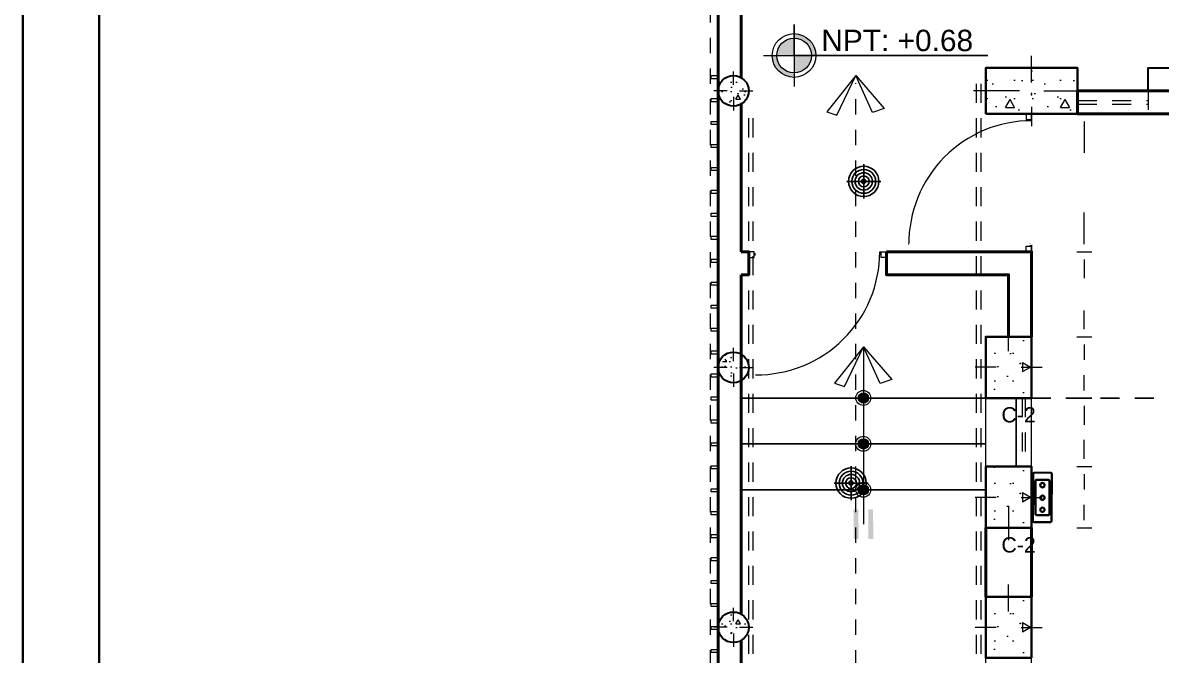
# Model space of a CAD drawing. Header units: metres. Extents: x 44 to 146, y 191 to 279.
# Drawn here: x 44.22 to 51.67, y 268.07 to 272.2 of the extents above; entities that cross this region are included whole.
import ezdxf
from ezdxf.lldxf.tags import DXFTag

# ---------------------------------------------------------------- set-up
doc = ezdxf.new("R2010")
doc.units = ezdxf.units.M
doc.set_wipeout_variables(frame=1)
for name, pattern in [('DASHED2', [0.375, 0.25, -0.125]), ('HIDDEN2', [0.1875, 0.125, -0.0625]), ('RAYITAS2', [0.1875, 0.125, -0.0625])]:
    doc.linetypes.add(name, pattern=pattern)
for name, color, linetype, lineweight in [('0_Pluma_Nº__1', 8, 'Continuous', 0), ('A-DOOR', 31, 'Continuous', 18), ('COLUMNAS 50', 7, 'Continuous', 50), ('Equipamiento SR', 253, 'Continuous', 0), ('GRAFO 02', 7, 'Continuous', 20), ('GRAFO 3', 22, 'Continuous', 30), ('GRAFO00', 7, 'Continuous', 0), ('GRAFO01', 7, 'Continuous', 0), ('linea 001', 252, 'Continuous', 0), ('Muros el', 7, 'Continuous', 50), ('Proyeccciones', 1, 'DASHED2', 18), ('Puertas El', 25, 'Continuous', 15), ('Structural - Bearing_Pen_No__20', 1, 'Continuous', 0), ('TEXTO 100', 7, 'Continuous', 20)]:
    doc.layers.add(name, color=color, linetype=linetype, lineweight=lineweight)
for name, color, linetype in [('ALUMBRADO', 1, 'Continuous'), ('CELOSIA', 40, 'Continuous'), ('RED DE HUMO', 32, 'ACI')]:
    doc.layers.add(name, color=color, linetype=linetype)
doc.layers.add('Structural - Bearing_Pen_No__169', color=7, linetype='Continuous', lineweight=13, true_color=0x68b353)
doc.layers.add('Structural - Bearing_Pen_No__28', color=7, linetype='Continuous', lineweight=35, true_color=0xa80f02)
doc.styles.add('JOS', font='arial.ttf', dxfattribs={"height": 1})
doc.styles.get("Standard").update_dxf_attribs({"font": 'arial.ttf'})
doc.styles.add('Style2', font='arial.ttf', dxfattribs={"height": 0.2})
tags = doc.linetypes.add('ACI', pattern='A,0.5,-0.2,["ACI",Standard,S=0.1,R=0,X=-0.1,Y=-0.05],-0.25', length=0.95).pattern_tags.tags
tags[6] = DXFTag(74, 10)

# ---------------------------------------------------------------- blocks, each defined once
blk = doc.blocks.new('CC 20')
at = {"layer": 'Structural - Bearing_Pen_No__169', "linetype": 'Continuous', "lineweight": 13, "true_color": 0x68b353}
h = blk.add_hatch(dxfattribs=at)
h.set_pattern_fill('STRUCTURAL_CONCRETE', color=85, scale=0.5, style=0, pattern_type=2)
h.set_pattern_definition([(0, (2785.243095673833, 1847.384106738051), (0, 0.3117691577510656), [0.0300000011921, -0.1500000059605]), (0, (2785.333095677409, 1847.539991310553), (0, 0.3117691577510656), [0.0300000011921, -0.1500000059605]), (60.00000000000014, (2785.243095673833, 1847.384106738051), (-0.2700000107289013, 0.1558845788755322), [0.0300000011921, -0.1500000059605]), (60.00000000000014, (2785.423095680985, 1847.384106738051), (-0.2700000107289013, 0.1558845788755322), [0.0300000011921, -0.1500000059605]), (120.0000000000003, (2785.273095675025, 1847.384106738051), (0.2700000107289002, 0.1558845788755341), [0.03000000119209997, -0.1500000059604998]), (120.0000000000003, (2785.453095682177, 1847.384106738051), (0.2700000107289002, 0.1558845788755341), [0.03000000119209997, -0.1500000059604998]), (0, (2785.243095673833, 1847.414106739243), (0, 0.0600000023842), [0, -0.0600000023842, 0, -0.0900000035763]), (44.99999999999999, (2785.273095675025, 1847.414106739243), (-0.04242640855707682, 0.04242640855707686), [0, -0.04500000178815, 0, -0.07500000298025])])
h.paths.add_polyline_path([(2788.202981145824, 1849.662965080386), (2788.302981145824, 1849.762965080386), (2788.202981063535, 1849.862965080385), (2788.10385682874, 1849.776169994727)])
at = {"layer": 'Structural - Bearing_Pen_No__20', "color": 1, "linetype": 'Continuous', "lineweight": 0}
for p, q in [((2788.202981063535, 1849.802965025247), (2788.202981063535, 1849.890465025246)), ((2788.162981200963, 1849.762964998097), (2788.075481200963, 1849.762964998097)), ((2788.202981063535, 1849.722965025246), (2788.202981063535, 1849.635465025247)), ((2788.242981200963, 1849.762964998097), (2788.330481200963, 1849.762964998097))]:
    blk.add_line(p, q, dxfattribs=at)
at = {"layer": 'Structural - Bearing_Pen_No__28', "color": 14, "linetype": 'Continuous', "lineweight": 35, "true_color": 0xa80f02}
blk.add_circle((2788.202981145824, 1849.762965080386), 0.1, dxfattribs=at)
blk = doc.blocks.new('LED SUM')
at = {"layer": 'ALUMBRADO', "color": 44}
for p, q in [((0, 0.1375511748460667), (0, -0.1375511748460667)), ((-0.1375511748460667, 0), (0.1375511748461804, 0))]:
    blk.add_line(p, q, dxfattribs=at)
for radius in [0.1222244454256497, 0.09603158152843108, 0.06983871763121244, 0.04364585373399379, 0.01745298983677515]:
    blk.add_circle((0, 0), radius, dxfattribs=at)
blk = doc.blocks.new('dir')
at = {"layer": 'A-DOOR', "color": 2, "lineweight": 40}
for centre in [(114.3737102061473, 247.0264823422019), (114.4555188079867, 247.0264823422019), (114.534109624733, 247.0264823422019)]:
    blk.add_circle(centre, 0.01438469898770771, dxfattribs=at)
at = {"layer": 'ALUMBRADO', "color": 5, "lineweight": 40}
for p, q in [((114.2921691925918, 246.9745601736758), (114.2915771338019, 247.0779947057388)), ((114.3008966358973, 247.0874215116156), (114.4013217767896, 247.0879963446642)), ((114.3378325841409, 247.062125622261), (114.3382531987745, 246.9886429233486)), ((114.3378325841409, 247.062125622261), (114.3382531987745, 246.9886429233486)), ((114.5597535385133, 247.0727693578812), (114.3471520862364, 247.0715524281378)), ((114.4029522053321, 247.0718718277651), (114.3471520862364, 247.0715524281378)), ((114.4013217767896, 247.0879963446642), (114.6055587967583, 247.0891653964352)), ((114.5597535385133, 247.0727693578812), (114.4029522053321, 247.0718718277651)), ((114.5696009590236, 246.9899671568734), (114.5691803443901, 247.0634498557857)), ((114.5696009590236, 246.9899671568734), (114.5691803443901, 247.0634498557857)), ((114.6149856026351, 247.0798458943397), (114.615577661425, 246.9764113622767)), ((114.3476800046513, 246.9793234212531), (114.5602814569282, 246.9805403509966)), ((114.3476800046513, 246.9793234212531), (114.5044813378325, 246.9802209513693)), ((114.5696009590236, 246.9667747307525), (114.3015959984686, 246.9652406715803)), ((114.6062581593295, 246.9669845563999), (114.5696009590236, 246.9667747307525))]:
    blk.add_line(p, q, dxfattribs=at)
for centre, radius, start, end in [((114.300950287788, 247.0780483576295), 0.009373307536463624, 90.32795719899123, 180.327957199164), ((114.3472057381271, 247.0621792741516), 0.00937330753646338, 90.32795719890336, 180.3279571989902), ((114.3472057381271, 247.0621792741516), 0.00937330753646338, 90.32795719890336, 180.3279571989902), ((114.559807190404, 247.0633962038951), 0.00937330753647751, 0.3279571988160077, 90.32795719890336), ((114.559807190404, 247.0633962038951), 0.00937330753647751, 0.3279571988160077, 90.32795719890336), ((114.6056124486489, 247.0797922424491), 0.009373307536463461, 0.3279571989902334, 90.32795719899023), ((114.3476263527606, 246.9886965752393), 0.00937330753647751, 180.3279571988145, 270.3279571989041), ((114.3476263527606, 246.9886965752393), 0.00937330753647751, 180.3279571988145, 270.3279571989041), ((114.5602278050375, 246.9899135049827), 0.00937330753646338, 270.3279571989041, 0.3279571989904052), ((114.5602278050375, 246.9899135049827), 0.00937330753646338, 270.3279571989041, 0.3279571989904052), ((114.3015423465779, 246.9746138255664), 0.009373307536435041, 180.327957198817, 270.3279571989913), ((114.6062045074388, 246.976357710386), 0.009373307536463461, 270.3279571989902, 0.3279571989902334)]:
    blk.add_arc(centre, radius, start, end, dxfattribs=at)

msp = doc.modelspace()

# ---------------------------------------------------------------- hatches: boundary and pattern name
at = {"layer": 'Equipamiento SR'}
for points in [[(49.72557280138458, 269.7176930086714, 1), (49.70909170111552, 269.7828406343675, 1)], [(49.72557280138458, 269.4176930086714, 1), (49.70909170111552, 269.4828406343675, 1)], [(49.72557280138458, 269.1176930086714, 1), (49.70909170111552, 269.1828406343675, 1)]]:
    msp.add_hatch(color=256, dxfattribs=at).paths.add_polyline_path(points)
at = {"layer": 'GRAFO 3', "linetype": 'Continuous', "lineweight": 13, "true_color": 0x68b353}
h = msp.add_hatch(dxfattribs=at)
h.set_pattern_fill('STRUCTURAL_CONCRETE', color=85, style=0, pattern_type=2)
h.set_pattern_definition([(0, (41.10602531961084, 273.2074001980807), (0, 0.6235383155021312), [0.0600000023842, -0.300000011921]), (0, (41.28602532676339, 273.5191693430834), (0, 0.6235383155021312), [0.0600000023842, -0.300000011921]), (60.00000000000014, (41.10602531961084, 273.2074001980807), (-0.5400000214578027, 0.3117691577510643), [0.0600000023842, -0.3000000119210001]), (60.00000000000014, (41.46602533391595, 273.2074001980807), (-0.5400000214578027, 0.3117691577510643), [0.0600000023842, -0.3000000119210001]), (120.0000000000003, (41.16602532199502, 273.2074001980807), (0.5400000214578003, 0.3117691577510681), [0.0600000023841999, -0.3000000119209992]), (120.0000000000003, (41.52602533630014, 273.2074001980807), (0.5400000214578003, 0.3117691577510681), [0.0600000023841999, -0.3000000119209992]), (0, (41.10602531961084, 273.2674002004649), (0, 0.1200000047684), [0, -0.1200000047684, 0, -0.1800000071526]), (44.99999999999999, (41.16602532199502, 273.2674002004649), (-0.08485281711415364, 0.08485281711415371), [0, -0.0900000035763, 0, -0.1500000059605])])
h.paths.add_polyline_path([(50.51734950722019, 271.6075265991247), (51.11734950722055, 271.6075265991247), (51.11734950722055, 271.9075265991249), (50.51734950722019, 271.9075265991249)])
at = {"layer": 'GRAFO00'}
for points in [[(49.74989999116188, 269.7585313416997, 1), (49.68476451057828, 269.7420023043751, 1)], [(49.74989999116188, 269.4585313416997, 1), (49.68476451057828, 269.4420023043751, 1)], [(49.74989999116188, 269.1585313416997, 1), (49.68476451057828, 269.1420023043751, 1)]]:
    msp.add_hatch(color=256, dxfattribs=at).paths.add_polyline_path(points)
h = msp.add_hatch(color=256, dxfattribs=at)
h.paths.add_polyline_path([(49.78041689902322, 269.0218069230829), (49.74841834456724, 269.0215027842165), (49.75024318522689, 268.8295114560394), (49.78224173967219, 268.8298155963967)])
h.paths.add_polyline_path([(49.68442123566426, 269.0208945049941), (49.65242268122846, 269.0205903631469), (49.65424752188908, 268.8285990349703), (49.68624607632391, 268.8289031768172)])
at = {"layer": 'Structural - Bearing_Pen_No__169', "linetype": 'Continuous', "lineweight": 13, "true_color": 0x68b353}
h = msp.add_hatch(dxfattribs=at)
h.set_pattern_fill('STRUCTURAL_CONCRETE', color=85, scale=0.5, style=0, pattern_type=2)
h.set_pattern_definition([(0, (45.9074294416894, 269.3786682572072), (0, 0.3117691577510656), [0.0300000011921, -0.1500000059605]), (0, (45.99742944526568, 269.5345528297084), (0, 0.3117691577510656), [0.0300000011921, -0.1500000059605]), (60.00000000000014, (45.9074294416894, 269.3786682572072), (-0.2700000107289013, 0.1558845788755322), [0.0300000011921, -0.1500000059605]), (60.00000000000014, (46.08742944884196, 269.3786682572072), (-0.2700000107289013, 0.1558845788755322), [0.0300000011921, -0.1500000059605]), (120.0000000000003, (45.93742944288149, 269.3786682572072), (0.2700000107289002, 0.1558845788755341), [0.03000000119209994, -0.1500000059604995]), (120.0000000000003, (46.11742945003405, 269.3786682572072), (0.2700000107289002, 0.1558845788755341), [0.03000000119209994, -0.1500000059604995]), (0, (45.9074294416894, 269.4086682583993), (0, 0.0600000023842), [0, -0.0600000023842, 0, -0.0900000035763]), (44.99999999999999, (45.93742944288149, 269.4086682583993), (-0.04242640855707682, 0.04242640855707686), [0, -0.04500000178815, 0, -0.07500000298025])])
h.paths.add_polyline_path([(48.91731491368055, 271.807526558397), (48.91731491368054, 271.7075265995416), (48.96731491368044, 271.7575265995415)])
h = msp.add_hatch(dxfattribs=at)
h.set_pattern_fill('STRUCTURAL_CONCRETE', color=85, angle=-90.00000000000001, style=0, pattern_type=2)
h.set_pattern_definition([(270, (52.31722300099162, 280.9623880038303), (0.6235383155021312, -1.384533189212903e-16), [0.0600000023842, -0.300000011921]), (270, (52.62899214599432, 280.7823879966778), (0.6235383155021312, -1.384533189212903e-16), [0.0600000023842, -0.300000011921]), (330.0000000000001, (52.31722300099162, 280.9623880038303), (0.3117691577510645, 0.5400000214578026), [0.0600000023842, -0.3000000119210001]), (330.0000000000001, (52.31722300099162, 280.6023879895252), (0.3117691577510645, 0.5400000214578026), [0.0600000023842, -0.3000000119210001]), (30.00000000000025, (52.31722300099162, 280.9023880014461), (0.311769157751068, -0.5400000214578005), [0.06000000238419995, -0.3000000119209996]), (30.00000000000025, (52.31722300099162, 280.542387987141), (0.311769157751068, -0.5400000214578005), [0.06000000238419995, -0.3000000119209996]), (270, (52.3772230033758, 280.9623880038303), (0.1200000047684, -2.664535364980125e-17), [0, -0.1200000047684, 0, -0.1800000071526]), (314.9999999999999, (52.3772230033758, 280.9023880014461), (0.08485281711415373, 0.08485281711415363), [0, -0.0900000035763, 0, -0.1500000059605])])
h.paths.add_polyline_path([(50.81734950721923, 270.1510638165319), (50.51734950721928, 270.1510638165319), (50.51734950721928, 269.7510638165318), (50.81734950721923, 269.7510638165318)])
h = msp.add_hatch(dxfattribs=at)
h.set_pattern_fill('STRUCTURAL_CONCRETE', color=85, angle=-90.00000000000001, style=0, pattern_type=2)
h.set_pattern_definition([(270, (52.31722294567251, 280.1123880038318), (0.6235383155021312, -1.384533189212903e-16), [0.0600000023842, -0.300000011921]), (270, (52.62899209067521, 279.9323879966792), (0.6235383155021312, -1.384533189212903e-16), [0.0600000023842, -0.300000011921]), (330.0000000000001, (52.31722294567251, 280.1123880038318), (0.3117691577510645, 0.5400000214578026), [0.0600000023842, -0.3000000119210001]), (330.0000000000001, (52.31722294567251, 279.7523879895267), (0.3117691577510645, 0.5400000214578026), [0.0600000023842, -0.3000000119210001]), (30.00000000000025, (52.31722294567251, 280.0523880014476), (0.311769157751068, -0.5400000214578005), [0.06000000238419995, -0.3000000119209996]), (30.00000000000025, (52.31722294567251, 279.6923879871425), (0.311769157751068, -0.5400000214578005), [0.06000000238419995, -0.3000000119209996]), (270, (52.3772229480567, 280.1123880038318), (0.1200000047684, -2.664535364980125e-17), [0, -0.1200000047684, 0, -0.1800000071526]), (314.9999999999999, (52.3772229480567, 280.0523880014476), (0.08485281711415373, 0.08485281711415363), [0, -0.0900000035763, 0, -0.1500000059605])])
h.paths.add_polyline_path([(50.81734945190013, 269.3010638165334), (50.51734945190017, 269.3010638165334), (50.51734945190017, 268.9010638165333), (50.81734945190013, 268.9010638165333)])
h = msp.add_hatch(dxfattribs=at)
h.set_pattern_fill('STRUCTURAL_CONCRETE', color=85, angle=-90.00000000000001, style=0, pattern_type=2)
h.set_pattern_definition([(270, (52.31722300099162, 279.2623880038314), (0.6235383155021312, -1.384533189212903e-16), [0.0600000023842, -0.300000011921]), (270, (52.62899214599432, 279.0823879966788), (0.6235383155021312, -1.384533189212903e-16), [0.0600000023842, -0.300000011921]), (330.0000000000001, (52.31722300099162, 279.2623880038314), (0.3117691577510645, 0.5400000214578026), [0.0600000023842, -0.3000000119210001]), (330.0000000000001, (52.31722300099162, 278.9023879895263), (0.3117691577510645, 0.5400000214578026), [0.0600000023842, -0.3000000119210001]), (30.00000000000025, (52.31722300099162, 279.2023880014472), (0.311769157751068, -0.5400000214578005), [0.06000000238419995, -0.3000000119209996]), (30.00000000000025, (52.31722300099162, 278.8423879871421), (0.311769157751068, -0.5400000214578005), [0.06000000238419995, -0.3000000119209996]), (270, (52.3772230033758, 279.2623880038314), (0.1200000047684, -2.664535364980125e-17), [0, -0.1200000047684, 0, -0.1800000071526]), (314.9999999999999, (52.3772230033758, 279.2023880014472), (0.08485281711415373, 0.08485281711415363), [0, -0.0900000035763, 0, -0.1500000059605])])
h.paths.add_polyline_path([(50.81734950721923, 268.451063816533), (50.51734950721928, 268.451063816533), (50.51734950721928, 268.0510638165329), (50.81734950721923, 268.0510638165329)])
at = {"layer": 'TEXTO 100', "ltscale": 1.3}
h = msp.add_hatch(color=256, dxfattribs=at)
edge = h.paths.add_edge_path()
edge.add_line((49.3778658779643, 271.9886207113836), (49.26406057393504, 271.98862071318))
edge.add_line((49.26406057393504, 271.98862071318), (49.26406057393504, 271.8748154093755))
edge.add_arc((49.26406057494589, 271.98862071318), 0.1138053038046205, 269.9999994913017, 359.9999990956475)
edge = h.paths.add_edge_path()
edge.add_arc((49.26406057472116, 271.9886207113836), 0.1138053056009154, 90.00000039565423, 180)
edge.add_line((49.15025526990632, 271.9886207113836), (49.26406057393558, 271.98862071318))
edge.add_line((49.26406057393504, 271.98862071318), (49.26406057393504, 272.1024260169845))
edge = h.paths.add_edge_path()
edge.add_line((49.26406057393504, 272.1314650461705), (49.26406057393504, 272.1024260169845))
edge.add_arc((49.26406057314949, 271.9886207113836), 0.1138053056009154, 0, 89.99999960434582, ccw=False)
edge.add_line((49.3778658779643, 271.9886207113836), (49.4069049089467, 271.98862071318))
edge.add_arc((49.26406057494589, 271.98862071318), 0.1428443340010337, 0, 90.00000040528428)
msp.add_hatch(color=256, dxfattribs=at).paths.add_polyline_path([(49.15025526986071, 271.98862071318), (49.12121623888498, 271.98862071318, 0.4163528812831421), (49.26510312308113, 271.8457801827022), (49.26510312308113, 271.8748201845049, -0.4168992925091289)])

# ---------------------------------------------------------------- linework, layer by layer
for p, q in [((48.76731491368049, 267.4032858746614), (48.7673149136805, 273.7075265991248)), ((50.81679638916295, 270.7507999067206), (50.81679638916295, 270.7059228907419))]:
    msp.add_line(p, q)
at = {"linetype": 'HIDDEN2'}
msp.add_line((50.81734950722009, 269.750145045007), (59.27344759840659, 269.7494924649418), dxfattribs=at)
at = {"color": 9}
for p, q in [((51.112259563494, 269.7501450450071), (51.212259563494, 269.7501450450071)), ((51.11225956349401, 269.7501450450071), (51.21225956349402, 269.7501450450071))]:
    msp.add_line(p, q, dxfattribs=at)
at = {"color": 7, "lineweight": 40}
msp.add_lwpolyline([(44.21939625420281, 278.8392531159808), (104.2193962542062, 278.8392531159808), (104.2193962542062, 233.8392531159783), (44.21939625420281, 233.8392531159783), (44.21939625420281, 278.8392531159808)], dxfattribs=at)
msp.add_lwpolyline([(44.71939625420284, 278.3392531159808), (103.7193962542062, 278.3392531159808), (103.7193962542062, 234.3392531159783), (44.71939625420284, 234.3392531159783)], close=True, dxfattribs=at)
at = {"color": 3, "lineweight": 40}
for points in [[(50.51734950722012, 271.6075265991247), (50.51734950722012, 271.9075265991248), (51.11845574333434, 271.9075265991248), (51.11845574333434, 271.6075265991247), (50.51734950722012, 271.6075265991247)], [(50.81734950722009, 269.750145045007), (50.51734950721998, 269.7501450450075), (50.51734950721998, 270.1501450450075), (50.81734950722009, 270.150145045007), (50.81734950722009, 269.750145045007)], [(50.81734950722013, 268.9017154598345), (50.51734950722012, 268.9017154598345), (50.51734950722012, 269.3017154598344), (50.8173495072201, 269.3017154598344), (50.81734950722013, 268.9017154598345)], [(50.81734950722013, 268.0517154598344), (50.51734950722012, 268.0517154598344), (50.51734950722012, 268.4517154598345), (50.8173495072201, 268.4517154598345), (50.81734950722013, 268.0517154598344)]]:
    msp.add_lwpolyline(points, dxfattribs=at)
at = {"color": 3, "lineweight": 30}
msp.add_lwpolyline([(50.51734950721973, 271.6075265991246), (50.51734950721973, 271.9075265991247), (51.11845574333395, 271.9075265991247), (51.11845574333395, 271.6075265991246), (50.51734950721973, 271.6075265991246)], dxfattribs=at)
for points in [[(50.51734950722012, 269.7501450450075), (48.91731491368049, 269.7501450450075)], [(50.71734950722005, 269.7501450450072), (50.71734950722005, 269.7501450450072), (50.71734950722005, 269.3017154598344)], [(50.51734950722012, 269.4501450450074), (48.91731491368049, 269.4501450450074)], [(50.51734950722012, 269.1501450450074), (48.91731491368049, 269.1501450450074)]]:
    msp.add_lwpolyline(points)
at = {"layer": '0_Pluma_Nº__1', "linetype": 'ByBlock'}
for p, q in [((51.16225956349453, 271.5575265991248), (51.16225956349453, 271.3517383252633)), ((51.16225956349453, 270.7559500514015), (51.16225956349453, 270.9617383252631)), ((51.11225956349433, 270.7059500514015), (51.21225956349433, 270.7059500514015)), ((51.16225956349419, 270.6559500514015), (51.16225956349419, 270.5330475482043)), ((51.16225956349419, 270.2001450450072), (51.16225956349419, 270.3230475482043)), ((51.11225956349418, 270.1501450450072), (51.21225956349419, 270.1501450450072)), ((51.112259563494, 270.1501450450072), (51.212259563494, 270.1501450450072)), ((51.162259563494, 270.1001450450071), (51.162259563494, 270.0001450450072)), ((51.162259563494, 269.8001450450071), (51.162259563494, 269.9001450450072)), ((51.16225956349402, 269.7001450450071), (51.16225956349402, 269.5759302524208)), ((51.16225956349402, 269.3517154598346), (51.16225956349402, 269.4759302524208)), ((51.11225956349401, 269.3017154598346), (51.21225956349402, 269.3017154598346)), ((51.11225956349384, 269.3017154598346), (51.21225956349384, 269.3017154598346)), ((51.16225956349385, 269.2517154598345), (51.16225956349385, 269.1517154598346)), ((51.16225956349385, 268.9517154598346), (51.16225956349385, 269.0517154598346)), ((51.11225956349384, 268.9017154598346), (51.21225956349384, 268.9017154598346)), ((51.1122595634937, 268.9017154598346), (51.2122595634937, 268.9017154598346))]:
    msp.add_line(p, q, dxfattribs=at)
at = {"layer": 'CELOSIA', "linetype": 'Continuous', "lineweight": 5}
for points in [[(48.76731491368017, 271.8369192971172), (48.72175902397535, 271.8369192971172), (48.72175902397535, 271.8575265995416), (48.76731491368017, 271.8575265995416)], [(48.7673149136805, 271.8369192971173), (48.72175902397574, 271.8369192971173), (48.72175902397574, 271.8575265995416), (48.7673149136805, 271.8575265995416)], [(48.76731468776361, 271.6869193953254), (48.72175879805891, 271.6869193953254), (48.72175879805891, 271.7075266977498), (48.76731468776361, 271.7075266977498)], [(48.76731468776361, 271.5369193953254), (48.72175879805891, 271.5369193953254), (48.72175879805891, 271.5575266977498), (48.76731468776361, 271.5575266977498)], [(48.76731468776361, 271.3869193953254), (48.72175879805891, 271.3869193953254), (48.72175879805891, 271.4075266977499), (48.76731468776361, 271.4075266977499)], [(48.76731468776361, 271.2369193953255), (48.72175879805891, 271.2369193953255), (48.72175879805891, 271.2575266977498), (48.76731468776361, 271.2575266977498)], [(48.76731468776361, 271.0869193953254), (48.72175879805891, 271.0869193953254), (48.72175879805891, 271.1075266977498), (48.76731468776361, 271.1075266977498)], [(48.76731468776361, 270.9369193953254), (48.72175879805891, 270.9369193953254), (48.72175879805891, 270.9575266977498), (48.76731468776361, 270.9575266977498)], [(48.76731468776361, 270.7869193953254), (48.72175879805891, 270.7869193953254), (48.72175879805891, 270.8075266977498), (48.76731468776361, 270.8075266977498)], [(48.76731468776361, 270.6369193953254), (48.72175879805891, 270.6369193953254), (48.72175879805891, 270.6575266977499), (48.76731468776361, 270.6575266977499)], [(48.76731468776361, 270.4869193953255), (48.72175879805891, 270.4869193953255), (48.72175879805891, 270.5075266977498), (48.76731468776361, 270.5075266977498)], [(48.76731468776361, 270.3369193953254), (48.72175879805891, 270.3369193953254), (48.72175879805891, 270.3575266977498), (48.76731468776361, 270.3575266977498)], [(48.76731468776361, 270.1869193953254), (48.72175879805891, 270.1869193953254), (48.72175879805891, 270.2075266977498), (48.76731468776361, 270.2075266977498)], [(48.76731468776361, 270.0369193953254), (48.72175879805891, 270.0369193953254), (48.72175879805891, 270.0575266977498), (48.76731468776361, 270.0575266977498)], [(48.76731468776361, 269.8869193953254), (48.72175879805891, 269.8869193953254), (48.72175879805891, 269.9075266977499), (48.76731468776361, 269.9075266977499)], [(48.76731449276178, 269.7369196708241), (48.72175860305702, 269.7369196708241), (48.72175860305702, 269.7575269732484), (48.76731449276178, 269.7575269732484)], [(48.76731426684488, 269.5869197690322), (48.72175837714018, 269.5869197690322), (48.72175837714018, 269.6075270714566), (48.76731426684488, 269.6075270714566)], [(48.76731426684488, 269.4369197690322), (48.72175837714018, 269.4369197690322), (48.72175837714018, 269.4575270714566), (48.76731426684488, 269.4575270714566)], [(48.76731426684488, 269.2869197690322), (48.72175837714018, 269.2869197690322), (48.72175837714018, 269.3075270714567), (48.76731426684488, 269.3075270714567)], [(48.76731426684488, 269.1369197690323), (48.72175837714018, 269.1369197690323), (48.72175837714018, 269.1575270714566), (48.76731426684488, 269.1575270714566)], [(48.76731426684488, 268.9869197690322), (48.72175837714018, 268.9869197690322), (48.72175837714018, 269.0075270714566), (48.76731426684488, 269.0075270714566)], [(48.76731426684488, 268.8369197690322), (48.72175837714018, 268.8369197690322), (48.72175837714018, 268.8575270714566), (48.76731426684488, 268.8575270714566)], [(48.76731426684488, 268.6869197690322), (48.72175837714018, 268.6869197690322), (48.72175837714018, 268.7075270714566), (48.76731426684488, 268.7075270714566)], [(48.76731426684488, 268.5369197690322), (48.72175837714018, 268.5369197690322), (48.72175837714018, 268.5575270714567), (48.76731426684488, 268.5575270714567)], [(48.76731426684488, 268.3869197690323), (48.72175837714018, 268.3869197690323), (48.72175837714018, 268.4075270714566), (48.76731426684488, 268.4075270714566)], [(48.76731426684488, 268.2369197690322), (48.72175837714018, 268.2369197690322), (48.72175837714018, 268.2575270714566), (48.76731426684488, 268.2575270714566)], [(48.76731426684488, 268.0869197690322), (48.72175837714018, 268.0869197690322), (48.72175837714018, 268.1075270714566), (48.76731426684488, 268.1075270714566)]]:
    msp.add_lwpolyline(points, close=True, dxfattribs=at)
at = {"layer": 'COLUMNAS 50', "linetype": 'Continuous'}
for p, q in [((48.76731491368049, 267.4032858746614), (48.7673149136805, 273.7075265991248)), ((48.91731491368054, 271.84412913992), (48.91731491368059, 272.757028010716)), ((48.91731491368049, 270.7060288080411), (48.91731491368053, 271.6709240591634)), ((48.91731491368049, 268.3383180009775), (48.91731491368049, 270.555950050985)), ((50.51734950722012, 268.9017154598345), (50.51734950722012, 268.4517154598345)), ((50.81734950722013, 268.9017154598345), (50.8173495072201, 268.4517154598345)), ((48.91731491368049, 267.4032858746614), (48.91731491368048, 268.1651129202208))]:
    msp.add_line(p, q, dxfattribs=at)
at = {"layer": 'Equipamiento SR'}
for centre in [(49.71733225125062, 269.7502668215196), (49.71733225125062, 269.7502668215196), (49.71733225125062, 269.4502668215196), (49.71733225125062, 269.4502668215196), (49.71733225125062, 269.1502668215196), (49.71733225125062, 269.1502668215196)]:
    msp.add_circle(centre, 0.03360000000000191, dxfattribs=at)
at = {"layer": 'GRAFO 02'}
for p, q in [((50.51734950722012, 267.4032858746614), (50.51734950721867, 269.7501450450075)), ((50.81734950722009, 267.4032858746613), (50.81753062071768, 269.7501450310299))]:
    msp.add_line(p, q, dxfattribs=at)
at = {"layer": 'GRAFO00'}
for centre, radius in [((49.71643890117466, 269.7507539040087), 0.04876075618795802), ((49.71733225125062, 269.7502668215196), 0.03360000000000191), ((49.71733225125062, 269.7502668215196), 0.03360000000000191), ((49.71643890117466, 269.4507539040086), 0.04876075618795802), ((49.71733225125062, 269.4502668215196), 0.03360000000000191), ((49.71733225125062, 269.4502668215196), 0.03360000000000191), ((49.71643890117466, 269.1507539040086), 0.04876075618795802), ((49.71733225125062, 269.1502668215196), 0.03360000000000191), ((49.71733225125062, 269.1502668215196), 0.03360000000000191)]:
    msp.add_circle(centre, radius, dxfattribs=at)
at = {"layer": 'linea 001', "linetype": 'RAYITAS2'}
for p, q in [((50.4573495072201, 267.4032858746614), (50.4573495072201, 271.8075265991247)), ((50.4873495072201, 267.4032858746614), (50.4873495072201, 271.8075265991247)), ((48.96731491368066, 267.4032858746614), (48.96731491368067, 271.6575265991248)), ((48.99731491368066, 267.4032858746614), (48.99731491368066, 271.6575265991248)), ((51.11845574333472, 271.6950265991248), (51.57897658851108, 271.6950265991248)), ((51.11845574333472, 271.6700265991248), (51.57897658851108, 271.6700265991249)), ((50.7557526890816, 269.7501450450072), (50.7557526890816, 269.3017154598343)), ((50.77575268908159, 269.7501450450072), (50.77575268908159, 269.3017154598343))]:
    msp.add_line(p, q, dxfattribs=at)
msp.add_lwpolyline([(51.57897658851107, 271.7575266568243), (51.57897658851109, 271.6075265991248)], dxfattribs=at)
at = {"layer": 'linea 001'}
for points in [[(49.71733221045031, 270.0846221289931), (49.52794905311626, 269.8476018869392), (49.59412384130619, 269.8263998134268), (49.71733221045031, 270.0846221289931), (49.90394500420413, 269.870690608321), (49.82679246816443, 269.8441361931067), (49.71733221045031, 270.0846221289931)], [(49.71733221045031, 270.0846221289931), (49.71733221045032, 268.9252029790266)]]:
    msp.add_lwpolyline(points, dxfattribs=at)
at = {"layer": 'Muros el', "ltscale": 0.05}
msp.add_lwpolyline([(51.11845574333472, 271.7575265991248), (51.11845574333472, 271.6075265991248), (52.64060366920005, 271.607526599125), (52.64060366920005, 271.757526599125)], close=True, dxfattribs=at)
at = {"layer": 'Muros el'}
for points in [[(48.91731491368049, 270.7060288080411), (48.96745319319512, 270.7060288080411), (48.96745319319512, 270.555950050985), (48.91731491368049, 270.555950050985)], [(49.86745319319512, 270.7060288080411), (49.86745319319512, 270.555950050985), (50.66734950721986, 270.555950050985), (50.66734950721924, 270.1501450450073)], [(50.81734950722009, 270.150145045007), (50.81734950722009, 270.7059228907419), (49.86745319319512, 270.7059228907419)]]:
    msp.add_lwpolyline(points, dxfattribs=at)
at = {"layer": 'Proyeccciones', "linetype": 'DASHED2', "lineweight": 9, "ltscale": 0.4}
for p, q in [((48.7162701034879, 267.4032858746596), (48.71627010348791, 273.7075265991248)), ((49.66734950722004, 267.4032858746614), (49.66734950722004, 271.8075265991247))]:
    msp.add_line(p, q, dxfattribs=at)
at = {"layer": 'Proyeccciones', "linetype": 'Continuous'}
msp.add_lwpolyline([(49.66734950722006, 271.8575265995416), (49.47746513910992, 271.6209077030593), (49.54359490655224, 271.5995656232349), (49.66734950722006, 271.8575265995416), (49.85350911359274, 271.6432006065197), (49.77630054998949, 271.6168095381243), (49.66734950722006, 271.8575265995416)], dxfattribs=at)
at = {"layer": 'Puertas El'}
for p, q in [((50.80895786949489, 271.5688249385086), (50.80895786949489, 271.5710140602117)), ((50.80895786949489, 271.5688249385086), (50.81516038551732, 271.5688249385086)), ((50.81516038551732, 271.5688249385086), (50.81516038551732, 271.5626224224862)), ((50.81734950722037, 271.5626224224862), (50.81516038551732, 271.5626224224862)), ((50.81734950722037, 271.5626224224862), (50.81734950722037, 271.5710140602117)), ((50.80859301497136, 270.7599212507742), (50.80859301497136, 270.7424082689951)), ((50.80859301497098, 270.7599212507741), (50.80859301497098, 270.7424082689951)), ((50.81734950722009, 270.7511647612438), (50.81734950722009, 270.7424082689951)), ((50.81734950722009, 270.7511647612438), (50.81734950722009, 270.7424082689951)), ((50.81734950722009, 270.7511647612438), (50.81734950722009, 270.7424082689951)), ((50.8173495072197, 270.7511647612438), (50.8173495072197, 270.7424082689951)), ((50.8173495072197, 270.7511647612438), (50.8173495072197, 270.7424082689951)), ((50.8173495072197, 270.7511647612438), (50.8173495072197, 270.7424082689951)), ((49.01258026866586, 270.6919083332734), (49.00382379130011, 270.6918921887209)), ((49.01258026866586, 270.6919083332734), (49.00382379130011, 270.6918921887209)), ((49.01258026866586, 270.6919083332734), (49.00382379130011, 270.6918921887209)), ((49.02135288786557, 270.6831680004552), (49.00383993585266, 270.6831357113552)), ((49.82408171438366, 270.7046041951073), (49.82408171438366, 270.7024150734042)), ((49.82408171438366, 270.7046041951073), (49.83247335210914, 270.7046041951073)), ((49.83028423040609, 270.7024150734042), (49.82408171438366, 270.7024150734042)), ((49.83028423040609, 270.6962125573818), (49.83028423040609, 270.7024150734042)), ((49.83028423040609, 270.6962125573818), (49.83247335210914, 270.6962125573818))]:
    msp.add_line(p, q, dxfattribs=at)
for points in [[(50.81734950723066, 271.607499438465), (50.78086412829779, 271.607499438465), (50.78086412829779, 271.5710140602117), (50.81734950723066, 271.5710140602117)], [(50.81734950723028, 271.6074994384651), (50.78086412829741, 271.6074994384651), (50.78086412829741, 271.5710140602117), (50.81734950723028, 271.5710140602117)], [(50.81734950722009, 270.7059228907419), (50.78086412828722, 270.7059228907419), (50.78086412828722, 270.7424082689951), (50.81734950722009, 270.7424082689951)], [(48.96731491368067, 270.7046041330943), (48.96738218263935, 270.6681188161741), (49.00386749888006, 270.6681860851315), (49.00380022992127, 270.7046714020518)], [(49.8689587303625, 270.7046041951176), (49.8689587303625, 270.6681188161847), (49.83247335210914, 270.6681188161847), (49.83247335210914, 270.7046041951176)], [(49.86895873036256, 270.7046041951172), (49.86895873036256, 270.6681188161843), (49.8324733521092, 270.6681188161843), (49.8324733521092, 270.7046041951172)]]:
    msp.add_lwpolyline(points, close=True, dxfattribs=at)
msp.add_arc((50.81734950993807, 270.7599252508593), 0.802798890206297, 90.00000019396214, 180.6249633962273, dxfattribs=at)
at = {"layer": 'Structural - Bearing_Pen_No__20', "color": 1, "linetype": 'Continuous', "lineweight": 0}
for p, q in [((50.81734950722037, 271.8125265991249), (50.81734950722037, 271.9875265991248)), ((50.81734950722037, 271.8204602988473), (50.81734950722037, 271.9454602988473)), ((48.86731483139172, 271.7975265444024), (48.86731483139172, 271.8850265444023)), ((48.82731496881959, 271.7575265172527), (48.7398149688195, 271.7575265172527)), ((48.91731491368054, 271.7575265172527), (48.99481496881961, 271.7575265172527)), ((50.73734950722044, 271.7575265991248), (50.43734950722026, 271.7575265991248)), ((50.8973495072203, 271.7575265991248), (51.19734950722048, 271.7575265991248)), ((50.81734950722037, 271.6525265991248), (50.81734950722037, 271.5275265991248)), ((50.66734950721914, 270.0560638165321), (50.66734950721914, 270.2310638165318)), ((50.5859344954047, 269.9510638165321), (50.4487645190334, 269.9510638165321)), ((50.74876451903359, 269.9510638165321), (50.88593449540488, 269.9510638165321)), ((50.58593444008559, 269.1010638165336), (50.4487644637143, 269.1010638165336)), ((50.74876446371448, 269.1010638165336), (50.88593444008578, 269.1010638165336)), ((50.66734945190004, 269.0460638165333), (50.66734945190004, 268.8210638165334)), ((50.66734950721914, 268.3560638165332), (50.66734950721914, 268.5310638165329)), ((50.5859344954047, 268.2510638165332), (50.4487645190334, 268.2510638165332)), ((50.74876451903359, 268.2510638165332), (50.88593449540488, 268.2510638165332))]:
    msp.add_line(p, q, dxfattribs=at)
for p in [(50.81734950722037, 271.7404602988472), (50.81734950722037, 271.7325265991249), (50.74234950721942, 269.9760638165317), (50.74234945190031, 269.1260638165332), (50.74234950721942, 268.2760638165328)]:
    msp.add_point(p, dxfattribs=at)
at = {"layer": 'Structural - Bearing_Pen_No__28', "color": 14, "linetype": 'Continuous', "lineweight": 35, "true_color": 0xa80f02}
msp.add_lwpolyline([(51.57897658851107, 271.7575266568243), (51.57897658851107, 271.9075266568242), (52.17897658851109, 271.9075266568242), (52.17897658851109, 271.7575266568243), (51.57897658851107, 271.7575266568243)], close=True, dxfattribs=at)
msp.add_circle((48.86731491368053, 271.7575265995415), 0.1, dxfattribs=at)
at = {"layer": 'TEXTO 100', "ltscale": 1.3}
msp.add_lwpolyline([(49.06342063244838, 271.98862071318), (50.53120170652494, 271.98862071318), (49.26510312308113, 271.98862071318), (49.26510312308113, 272.1903032013429), (49.26510312308113, 271.7869382214243)], dxfattribs=at)
for radius in [0.1428443350500418, 0.1138053040743278]:
    msp.add_circle((49.26406057393504, 271.98862071318), radius, dxfattribs=at)

# ---------------------------------------------------------------- block references
for p in [(-2739.335666232143, -1578.005438480844), (-2739.335666232143, -1579.812820035929), (-2739.335666232143, -1581.511249619787)]:
    msp.add_blockref('CC 20', p)
at = {"layer": 'A-DOOR', "color": 2, "lineweight": 80, "xscale": -1, "rotation": 90}
msp.add_blockref('dir', (297.9147294826485, 383.5542823385745), dxfattribs=at)
at = {"layer": 'RED DE HUMO', "xscale": 0.8112799805539835, "yscale": 0.8112799805539835, "zscale": 0.8112799805539835}
for p in [(49.71962349026721, 271.1659759796815), (49.6366858759598, 269.1939346739525)]:
    msp.add_blockref('LED SUM', p, dxfattribs=at)

# ---------------------------------------------------------------- texts
at = {"style": 'Style2'}
for p in [(50.61983837417434, 269.5905932783957), (50.61983837417434, 268.7405932783963)]:
    msp.add_text('C-2', height=0.1, dxfattribs=at).set_placement(p)
at = {"layer": 'GRAFO01', "style": 'JOS'}
msp.add_text('NPT: +0.68', height=0.1397384423660468, rotation=8.130006654569796e-09, dxfattribs=at).set_placement((49.44217399032868, 272.0172205139608))

# ---------------------------------------------------------------- next in the draw order: wipeouts: each hides what was drawn before it
for points in [[(50.81734950993808, 270.7511687599697), (50.81734950993808, 270.7599252508593), (50.01455061973181, 270.7599252508593), (50.01459837665713, 270.7511687599697)], [(49.01262805186716, 270.70460419782495), (49.02138454275676, 270.70460419782495), (49.02138454275676, 269.9018053076187), (49.01262805186716, 269.901853064544)]]:
    msp.add_wipeout(points).dxf.layer = 'Puertas El'

# ---------------------------------------------------------------- next in the draw order: linework, layer by layer
at = {"layer": 'Puertas El'}
msp.add_arc((49.02138454275676, 270.704604197825), 0.802798890206297, 269.3750366037726, 359.999999806036, dxfattribs=at)

doc.saveas('drawing.dxf')
